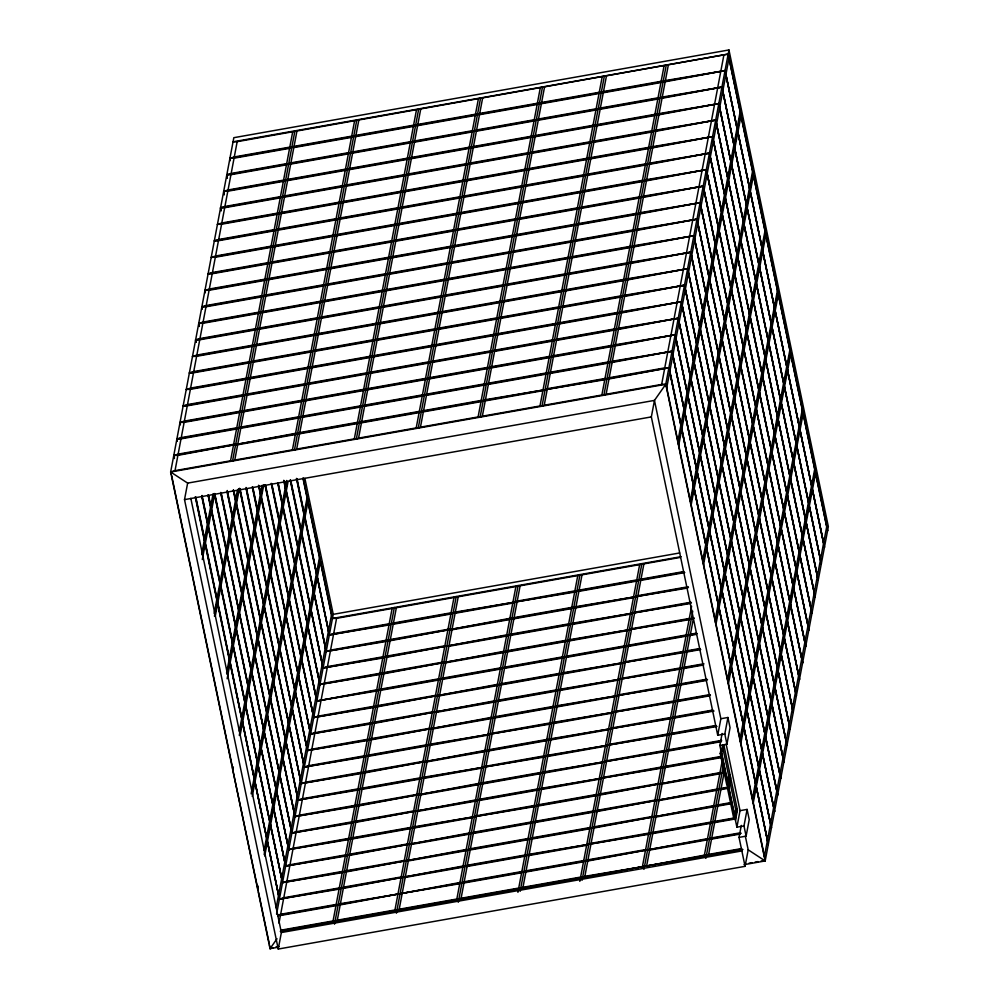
<?xml version="1.0" encoding="UTF-8"?>
<svg xmlns="http://www.w3.org/2000/svg" width="999" height="999" viewBox="0 0 999 999"><rect width="100%" height="100%" fill="white"/><g stroke="black" fill="none" stroke-linecap="round" stroke-linejoin="round"><path stroke-width="1.5" d="M277.61 947.327L270.055 948.663L170.654 472.003L175.012 470.641L177.897 455.369L295.554 433.316L299.563 433.803L357.205 423.588L361.675 421.603L419.33 411.388L423.339 411.875L480.981 401.66L485.464 399.675L604.757 379.732L609.24 377.734L664.76 367.894L668.893 367.769L669.854 371.228L768.293 844.43L668.893 367.769L173.776 455.494L174.138 457.854M174.413 458.553L173.776 455.494L178.134 454.133L181.019 438.861L236.538 429.021L241.021 427.023L298.664 416.808L302.672 417.295L360.327 407.08L364.797 405.094L422.452 394.88L426.461 395.367L484.103 385.152L488.586 383.166L546.228 372.952L550.237 373.439L607.879 363.224L612.362 361.226L672.015 351.261L771.415 827.909L672.015 351.261L176.898 438.986L177.26 441.346M181.019 438.861L176.898 438.986L181.256 437.612L184.141 422.34L239.66 412.512L244.143 410.514L301.785 400.299L305.794 400.786L363.449 390.572L367.919 388.586L425.562 378.371L429.582 378.858L487.225 368.643L491.695 366.645L549.35 356.431L553.359 356.918L611.001 346.703L615.484 344.717L675.137 334.752L774.537 811.4L675.137 334.752L180.007 422.477L180.382 424.825M184.141 422.34L180.007 422.477L184.378 421.103L187.263 405.831L242.782 395.991L247.265 394.006L304.907 383.791L308.916 384.278L366.558 374.063L371.041 372.078L428.683 361.863L432.692 362.35L490.347 352.135L494.817 350.137L552.472 339.922L556.48 340.409L614.123 330.194L618.593 328.209L678.246 318.231L777.659 794.892L678.246 318.231L183.129 405.969L187.263 405.831M183.129 405.969L187.487 404.595L190.384 389.323L245.904 379.483L250.374 377.497L308.029 367.282L312.038 367.769L369.68 357.555L374.163 355.569L431.805 345.354L435.814 345.841L493.456 335.627L497.939 333.629L555.581 323.414L559.59 323.901L617.245 313.686L621.715 311.7L681.368 301.723L780.768 778.383L681.368 301.723L186.251 389.46L190.384 389.323M186.251 389.46L190.609 388.087L193.494 372.814L249.026 362.974L253.496 360.989L311.151 350.774L315.16 351.261L372.802 341.046L377.285 339.048L434.927 328.846L438.936 329.32L496.578 319.106L501.061 317.12L558.703 306.905L562.712 307.392L620.367 297.178L624.837 295.192L684.49 285.214L783.89 761.875L684.49 285.214L189.373 372.952L193.494 372.814M189.373 372.952L193.731 371.578L196.616 356.306L252.148 346.466L256.618 344.48L314.26 334.265L318.281 334.752L375.924 324.538L380.394 322.54L438.049 312.325L442.058 312.812L499.7 302.597L504.183 300.612L561.825 290.397L565.834 290.884L623.476 280.669L627.959 278.684L687.612 268.706L787.012 745.366L687.612 268.706L192.495 356.443L196.616 356.306M192.495 356.443L196.853 355.07L199.738 339.797L255.257 329.957L259.74 327.972L317.382 317.757L321.391 318.244L379.046 308.029L383.516 306.031L441.158 295.816L445.179 296.303L502.822 286.089L507.292 284.103L564.947 273.888L568.955 274.375L626.598 264.161L631.081 262.163L690.734 252.198L790.134 728.858L690.734 252.198L195.604 339.935L195.979 342.282M196.254 342.245L195.604 339.935L199.975 338.561L202.859 323.289L258.379 313.449L262.862 311.463L320.504 301.248L324.513 301.723L382.155 291.521L386.638 289.523L444.28 279.308L448.289 279.795L505.944 269.58L510.414 267.595L568.069 257.38L572.077 257.867L629.72 247.652L634.203 245.654L693.843 235.689L793.256 712.349L693.843 235.689L198.726 323.414L199.101 325.774M199.363 326.473L198.726 323.414L203.097 322.053L205.981 306.78L261.501 296.94L265.984 294.942L323.626 284.727L327.635 285.214L385.277 275L389.76 273.014L447.402 262.799L451.411 263.286L509.065 253.072L513.536 251.086L571.178 240.871L575.199 241.358L632.842 231.144L637.312 229.146L696.965 219.181L796.365 695.828L696.965 219.181L201.848 306.905L202.223 309.265M205.981 306.78L201.848 306.905L206.206 305.532L209.091 290.272L264.623 280.432L269.093 278.434L326.748 268.219L330.756 268.706L388.399 258.491L392.882 256.506L450.524 246.291L454.533 246.778L512.175 236.563L516.658 234.565L574.3 224.363L578.309 224.837L635.963 214.623L640.434 212.637L700.087 202.672L799.487 679.32L700.087 202.672L204.97 290.397L205.332 292.757M209.091 290.272L204.97 290.397L209.328 289.023L212.213 273.751L267.744 263.923L272.215 261.925L329.857 251.711L333.878 252.198L391.521 241.983L395.991 239.997L453.646 229.782L457.654 230.27L515.297 220.055L519.78 218.057L577.422 207.842L581.43 208.329L639.073 198.114L643.556 196.129L703.209 186.151L802.609 662.812L703.209 186.151L208.092 273.888L212.213 273.751M208.092 273.888L212.45 272.515L215.334 257.243L270.854 247.402L275.337 245.417L332.979 235.202L336.988 235.689L394.642 225.474L399.113 223.489L456.768 213.274L460.776 213.761L518.419 203.546L522.902 201.548L580.544 191.333L584.552 191.82L642.195 181.606L646.678 179.62L706.33 169.643L805.731 646.303L706.33 169.643L211.214 257.38L215.334 257.243M211.214 257.38L215.572 256.006L218.456 240.734L273.976 230.894L278.459 228.908L336.101 218.694L340.11 219.181L397.764 208.966L402.235 206.98L459.877 196.766L463.898 197.24L521.54 187.038L526.011 185.04L583.666 174.825L587.674 175.312L645.317 165.097L649.8 163.112L709.452 153.134L808.853 629.795L709.452 153.134L214.323 240.871L218.456 240.734M214.323 240.871L218.694 239.498L221.578 224.226L277.098 214.385L281.581 212.4L339.223 202.185L343.231 202.672L400.874 192.457L405.357 190.459L462.999 180.245L467.008 180.732L524.662 170.517L529.133 168.531L586.775 158.317L590.796 158.804L648.438 148.589L652.909 146.603L712.562 136.626L811.962 613.286L712.562 136.626L217.445 224.363L221.578 224.226M217.445 224.363L221.803 222.989L224.7 207.717L280.22 197.877L284.69 195.891L342.345 185.677L346.353 186.164L403.996 175.949L408.479 173.951L466.121 163.736L470.129 164.223L527.772 154.008L532.255 152.023L589.897 141.808L593.906 142.295L651.56 132.08L656.031 130.095L715.684 120.117L815.084 596.778L715.684 120.117L220.567 207.854L220.929 210.202M221.204 210.901L220.567 207.854L224.925 206.481L227.809 191.209L283.341 181.368L287.812 179.383L345.467 169.168L349.475 169.655L407.117 159.44L411.6 157.442L469.243 147.228L473.251 147.715L530.894 137.5L535.377 135.514L593.019 125.3L597.027 125.787L654.682 115.572L659.153 113.574L718.805 103.609L818.206 580.269L718.805 103.609L223.689 191.333L224.238 194.867M224.325 194.393L223.689 191.333L228.047 189.972L230.931 174.7L286.463 164.86L290.934 162.862L348.576 152.647L352.597 153.134L410.239 142.919L414.71 140.934L472.365 130.719L476.373 131.206L534.015 120.991L538.498 119.006L596.141 108.791L600.149 109.278L657.792 99.063L662.275 97.065L721.927 87.1L821.328 563.748L721.927 87.1L226.81 174.825L227.36 178.359M230.931 174.7L226.81 174.825L231.169 173.464L234.053 158.192L289.573 148.351L294.056 146.353L351.698 136.139L355.706 136.626L413.361 126.411L417.832 124.425L475.474 114.211L479.495 114.698L537.137 104.483L541.608 102.497L599.263 92.283L603.271 92.77L660.913 82.555L665.396 80.557L725.049 70.592L824.45 547.24L725.049 70.592L229.92 158.317L230.294 160.677M234.053 158.192L229.92 158.317L234.29 156.943L237.175 141.671L728.159 54.083L827.572 530.731L728.159 54.083L233.042 141.808L237.175 141.671M745.329 836.113L748.189 849.824L745.067 866.333L278.246 949.05L184.515 499.625L187.637 483.116L170.654 472.003L233.828 137.687L728.945 49.95L828.346 526.61L765.172 860.938L744.043 864.684M201.723 553.958L204.32 540.222L195.255 496.728M734.39 817.919L714.884 821.378L710.401 823.363L652.759 833.578L648.751 833.091L591.108 843.306L586.625 845.304L528.983 855.519L524.975 855.032L467.32 865.246L462.849 867.232L405.194 877.447L401.186 876.96L343.544 887.174L339.061 889.16L279.42 899.137L205.17 544.305L204.558 538.985L207.442 523.713L201.81 496.715M731.505 802.472L718.006 804.869L713.523 806.855L655.881 817.07L651.872 816.583L594.218 826.797L589.747 828.783L532.105 838.998L528.084 838.511L470.442 848.725L465.971 850.723L408.316 860.938L404.308 860.451L346.665 870.666L342.182 872.651L282.53 882.629L208.292 527.797L207.68 522.477L210.564 507.205L208.054 495.204M727.122 787.287L721.116 788.361L716.645 790.346L659.003 800.561L654.982 800.074L597.34 810.289L592.869 812.274L535.214 822.489L531.206 822.002L473.563 832.217L469.08 834.215L411.438 844.43L407.43 843.943L349.787 854.157L345.304 856.143L285.652 866.121L211.413 511.288L210.789 505.956L213.099 493.743M202.31 555.157L213.936 493.618M202.285 559.577L205.17 544.305M735.289 818.356L279.42 899.137L205.407 543.069L208.292 527.797M730.856 803.184L282.53 882.629L208.529 526.56L211.413 511.288M727.934 787.749L285.652 866.121L211.651 510.052L214.535 494.78L288.773 849.6L348.426 839.635L352.897 837.649L410.552 827.434L414.56 827.921L472.202 817.706L476.685 815.708L534.328 805.494L538.336 805.981L595.978 795.766L600.461 793.78L658.104 783.566L662.112 784.053L719.767 773.838L724.238 771.84M175.012 470.641L230.544 460.801L233.429 445.529M178.134 454.133L233.654 444.293L236.538 429.021M181.256 437.612L236.775 427.784L239.66 412.512M184.378 421.103L239.897 411.263L242.782 395.991M187.487 404.595L243.019 394.755L245.904 379.483M190.609 388.087L246.141 378.246L249.026 362.974M193.731 371.578L249.25 361.738L252.148 346.466M196.853 355.07L252.372 345.229L255.257 329.957M199.975 338.561L255.494 328.721L258.379 313.449M203.097 322.053L258.616 312.212L261.501 296.94M206.206 305.532L261.738 295.704L264.623 280.432M209.328 289.023L264.86 279.196L267.744 263.923M212.45 272.515L267.969 262.675L270.854 247.402M215.572 256.006L271.091 246.166L273.976 230.894M218.694 239.498L274.213 229.658L277.098 214.385M221.803 222.989L277.335 213.149L280.22 197.877M224.925 206.481L280.457 196.641L283.341 181.368M228.047 189.972L283.566 180.132L286.463 164.86M231.169 173.464L286.688 163.624L289.573 148.351M234.29 156.943L289.81 147.115L292.695 131.843M230.544 460.801L232.542 461.038L294.93 130.844M232.542 461.038L234.777 460.052L237.662 444.78L295.317 434.565L299.787 432.567L357.442 422.352L361.451 422.839L419.093 412.624L423.576 410.639L481.218 400.424L485.227 400.911L542.869 390.696L547.352 388.698L604.994 378.496L609.003 378.971L668.893 367.769L768.293 844.43M237.899 443.531L240.784 428.271L298.439 418.057L302.909 416.059L360.552 405.844L364.573 406.331L422.215 396.116L426.685 394.13L484.34 383.916L488.349 384.403L545.991 374.188L550.474 372.19L608.116 361.975L612.125 362.462L672.015 351.261L771.415 827.909M241.021 427.023L243.906 411.75L301.548 401.536L306.031 399.55L363.673 389.335L367.682 389.822L425.337 379.608L429.807 377.622L487.462 367.407L491.471 367.894L549.113 357.679L553.596 355.681L611.238 345.467L615.247 345.954L675.137 334.752L774.537 811.4M244.143 410.514L247.028 395.242L304.67 385.027L309.153 383.042L366.795 372.827L370.804 373.314L428.446 363.099L432.929 361.114L490.571 350.899L494.58 351.373L552.235 341.171L556.705 339.173L614.36 328.958L618.369 329.445L678.246 318.231L777.659 794.892M247.265 394.006L250.15 378.733L307.792 368.519L312.275 366.533L369.917 356.318L373.926 356.805L431.568 346.591L436.051 344.593L493.693 334.378L497.702 334.865L555.357 324.65L559.827 322.665L617.469 312.45L621.49 312.937L681.368 301.723L780.768 778.383M250.374 377.497L253.271 362.225L310.914 352.01L315.384 350.025L373.039 339.81L377.048 340.297L434.69 330.082L439.173 328.084L496.815 317.869L500.824 318.356L558.466 308.142L562.949 306.156L620.591 295.941L624.6 296.428L684.49 285.214L783.89 761.875M253.496 360.989L256.381 345.716L314.036 335.502L318.506 333.516L376.161 323.301L380.169 323.788L437.812 313.574L442.295 311.576L499.937 301.361L503.946 301.848L561.588 291.633L566.071 289.648L623.713 279.433L627.722 279.92L687.612 268.706L787.012 745.366M256.618 344.48L259.503 329.208L317.145 318.993L321.628 316.995L379.27 306.78L383.279 307.267L440.934 297.053L445.404 295.067L503.059 284.852L507.067 285.339L564.71 275.125L569.193 273.139L626.835 262.924L630.844 263.411L690.734 252.198L790.134 728.858M259.74 327.972L262.625 312.699L320.267 302.485L324.75 300.487L382.392 290.272L386.401 290.759L444.056 280.544L448.526 278.559L506.168 268.344L510.189 268.831L567.832 258.616L572.302 256.631L629.957 246.416L633.965 246.89L693.843 235.689L793.256 712.349M262.862 311.463L265.746 296.191L323.389 285.976L327.872 283.978L385.514 273.763L389.523 274.25L447.165 264.036L451.648 262.05L509.29 251.835L513.299 252.322L570.953 242.108L575.424 240.11L633.079 229.895L637.087 230.382L696.965 219.181L796.365 695.828M265.984 294.942L268.868 279.67L326.511 269.455L330.994 267.47L388.636 257.255L392.644 257.742L450.287 247.527L454.77 245.542L512.412 235.327L516.421 235.814L574.063 225.599L578.546 223.601L636.188 213.386L640.197 213.873L700.087 202.672L799.487 679.32M269.093 278.434L271.978 263.162L329.633 252.947L334.103 250.961L391.758 240.747L395.766 241.234L453.409 231.019L457.892 229.033L515.534 218.818L519.542 219.305L577.185 209.091L581.668 207.093L639.31 196.878L643.319 197.365L703.209 186.151L802.609 662.812M272.215 261.925L275.1 246.653L332.754 236.438L337.225 234.453L394.867 224.238L398.888 224.725L456.531 214.51L461.001 212.512L518.656 202.298L522.664 202.785L580.307 192.57L584.79 190.584L642.432 180.369L646.44 180.856L706.33 169.643L805.731 646.303M275.337 245.417L278.221 230.145L335.864 219.93L340.347 217.944L397.989 207.73L401.998 208.217L459.652 198.002L464.123 196.004L521.778 185.789L525.786 186.276L583.428 176.061L587.912 174.076L645.554 163.861L649.562 164.348L709.452 153.134L808.853 629.795M278.459 228.908L281.343 213.636L338.986 203.421L343.469 201.436L401.111 191.221L405.119 191.708L462.762 181.493L467.245 179.495L524.887 169.281L528.896 169.768L586.55 159.553L591.021 157.567L648.676 147.352L652.684 147.84L712.562 136.626L811.962 613.286M281.581 212.4L284.465 197.128L342.108 186.913L346.591 184.915L404.233 174.713L408.241 175.187L465.884 164.972L470.367 162.987L528.009 152.772L532.017 153.259L589.672 143.044L594.143 141.059L651.785 130.844L655.806 131.331L715.684 120.117L815.084 596.778M284.69 195.891L287.587 180.619L345.229 170.404L349.7 168.406L407.355 158.192L411.363 158.679L469.006 148.464L473.489 146.478L531.131 136.264L535.139 136.751L592.782 126.536L597.265 124.55L654.907 114.336L658.915 114.823L718.805 103.609L818.206 580.269M287.812 179.383L290.697 164.111L348.351 153.896L352.822 151.898L410.477 141.683L414.485 142.17L472.127 131.955L476.61 129.97L534.253 119.755L538.261 120.242L595.904 110.027L600.387 108.029L658.029 97.815L662.037 98.302L721.927 87.1L821.328 563.748M290.934 162.862L293.818 147.59L351.461 137.387L355.944 135.389L413.586 125.175L417.594 125.662L475.249 115.447L479.72 113.461L537.375 103.247L541.383 103.734L599.025 93.519L603.508 91.521L661.151 81.306L665.159 81.793L725.049 70.592L824.45 547.24M294.056 146.353L296.94 131.081M214.148 613.548L216.746 599.8M216.983 598.563L219.867 583.291M220.105 582.055L222.989 566.783M223.214 565.546L226.099 550.274M725.024 772.302L288.773 849.6L226.96 554.358L226.336 549.038L229.221 533.766L220.779 493.269M721.365 757.592L665.234 767.544L661.226 767.057L603.583 777.272L599.1 779.257L541.458 789.472L537.45 788.985L479.807 799.2L475.324 801.186L417.682 811.4L413.673 810.926L356.019 821.128L351.548 823.126L291.895 833.091L230.07 537.849L229.458 532.517L232.342 517.257L227.023 491.758M721.453 741.62L668.356 751.036L664.347 750.549L606.705 760.763L602.222 762.749L544.58 772.964L540.571 772.477L482.917 782.692L478.446 784.677L420.804 794.892L416.783 794.405L359.141 804.62L354.67 806.618L295.017 816.583L233.192 521.341L232.58 516.008L235.464 500.736L233.279 490.247M716.982 726.46L671.478 734.515L667.469 734.028L609.815 744.243L605.344 746.241L547.702 756.455L543.681 755.968L486.038 766.183L481.568 768.169L423.913 778.383L419.905 777.896L362.262 788.111L357.779 790.109L298.127 800.074L236.313 504.832L235.702 499.5L237.425 490.334M214.448 616.233L238.561 488.661M215.285 616.108L217.595 603.883M217.832 602.647L220.717 587.375M220.954 586.138L223.838 570.866M224.076 569.63L226.96 554.358M227.185 553.121L230.07 537.849M722.102 756.867L291.895 833.091L230.307 536.613L233.192 521.341M720.691 741.158L295.017 816.583L233.429 520.104L236.313 504.832M716.271 725.986L298.127 800.074L236.551 503.583L239.435 488.311L301.248 783.566L360.901 773.601L365.384 771.603L423.027 761.388L427.035 761.875L484.677 751.66L489.16 749.675L546.803 739.46L550.811 739.947L608.466 729.732L612.936 727.734L670.591 717.519L674.6 718.006L714.035 711.026M226.573 673.126L229.171 659.377M229.408 658.141L232.292 642.869M232.53 641.633L235.414 626.361M235.639 625.124L238.524 609.852M238.761 608.616L241.646 593.344M241.883 592.107L244.767 576.835M245.005 575.599L247.889 560.327M248.127 559.09L251.011 543.818M713.348 710.551L301.248 783.566L251.86 547.902L251.236 542.569L254.133 527.31L245.991 488.311M709.577 695.853L677.722 701.498L673.701 701.011L616.058 711.226L611.588 713.224L553.933 723.438L549.925 722.951L492.282 733.166L487.799 735.152L430.157 745.366L426.148 744.879L368.506 755.094L364.023 757.08L304.37 767.057L254.982 531.393L254.358 526.061L257.243 510.789L252.248 486.8M706.63 680.419L680.831 684.989L676.822 684.502L619.18 694.717L614.697 696.703L557.055 706.917L553.046 706.443L495.404 716.658L490.921 718.643L433.279 728.858L429.27 728.371L371.616 738.586L367.145 740.571L307.492 750.549L258.104 514.885L257.48 509.552L260.364 494.28L258.491 485.289M703.671 664.984L683.953 668.481L679.944 667.994L622.302 678.209L617.819 680.194L560.177 690.409L556.168 689.922L498.513 700.137L494.043 702.135L436.401 712.349L432.38 711.862L374.737 722.077L370.267 724.063L310.614 734.04L261.214 498.364L260.602 493.044L262.038 485.414M227.16 674.313L262.899 485.202M227.135 678.746L230.02 663.473M230.257 662.225L233.142 646.965M233.379 645.716L236.263 630.444M236.501 629.208L239.385 613.935M239.61 612.699L242.507 597.427M242.732 596.191L245.617 580.918M245.854 579.682L248.739 564.41M248.976 563.174L251.86 547.902M252.098 546.665L254.982 531.393M710.426 695.104L304.37 767.057L255.22 530.157L258.104 514.885M707.517 679.67L307.492 750.549L258.329 513.636L261.214 498.364M703.084 664.497L310.614 734.04L261.451 497.127L263.761 484.915M239.285 731.181L241.596 718.968M241.833 717.732L244.718 702.459M244.955 701.223L247.839 685.951M248.064 684.702L250.949 669.43M251.186 668.194L254.071 652.921M254.308 651.685L257.193 636.413M257.43 635.177L260.314 619.904M260.552 618.668L263.436 603.396M263.661 602.16L266.558 586.888M266.783 585.651L269.668 570.379M269.905 569.143L272.789 553.871M273.027 552.622L275.911 537.362L264.96 484.865M700.724 649.55L687.075 651.972L683.066 651.485L625.424 661.7L620.941 663.686L563.299 673.9L559.29 673.413L501.635 683.628L497.165 685.626L439.51 695.841L435.502 695.354L377.859 705.569L373.376 707.554L313.736 717.532L276.76 541.446L276.149 536.113L279.033 520.841L271.216 483.354M696.266 634.39L690.197 635.464L686.188 634.977L628.533 645.192L624.063 647.177L566.408 657.392L562.4 656.905L504.757 667.12L500.287 669.118L442.632 679.332L438.623 678.845L380.981 689.06L376.498 691.046L316.845 701.011L279.882 524.937L279.27 519.605L282.155 504.333L277.772 483.341M271.603 484.078L316.845 701.011L376.735 689.809L380.744 690.297L438.386 680.082L442.869 678.084L500.511 667.869L504.52 668.356L562.175 658.141L566.645 656.156L624.3 645.941L628.309 646.428L685.951 636.213L690.434 634.228L693.318 618.955L689.298 618.468L631.655 628.683L627.185 630.669L569.53 640.883L565.521 640.396L507.879 650.611L503.396 652.597L445.754 662.812L441.745 662.325L384.103 672.539L379.62 674.537L319.967 684.502L283.004 508.416L282.38 503.096L285.264 487.824L283.704 480.332M690.908 602.222L634.777 612.175L630.294 614.16L572.652 624.375L568.643 623.888L511.001 634.103L506.518 636.088L448.876 646.303L444.867 645.816L387.212 656.031L382.742 658.029L323.089 667.994L286.126 491.908L285.502 486.588L286.663 480.482M234.777 460.052L292.432 449.837L295.317 434.565M295.554 433.316L298.439 418.057M298.664 416.808L301.548 401.536M301.785 400.299L304.67 385.027M304.907 383.791L307.792 368.519M308.029 367.282L310.914 352.01M311.151 350.774L314.036 335.502M314.26 334.265L317.145 318.993M317.382 317.757L320.267 302.485M320.504 301.248L323.389 285.976M323.626 284.727L326.511 269.455M326.748 268.219L329.633 252.947M329.857 251.711L332.754 236.438M332.979 235.202L335.864 219.93M336.101 218.694L338.986 203.421M339.223 202.185L342.108 186.913M342.345 185.677L345.229 170.404M345.467 169.168L348.351 153.896M348.576 152.647L351.461 137.387M351.698 136.139L354.583 120.867M258.179 890.509L232.779 769.917L233.341 766.92M239.298 735.401L287.237 481.743M240.135 735.264L242.445 723.051M242.682 721.815L245.567 706.543M245.804 705.306L248.689 690.034M248.926 688.798L251.81 673.526M252.035 672.277L254.932 657.017M255.157 655.769L258.042 640.496M258.279 639.26L261.164 623.988M261.401 622.752L264.285 607.479M264.523 606.243L267.407 590.971M267.645 589.735L270.529 574.462M270.754 573.226L273.639 557.954M273.876 556.718L276.76 541.446M700.162 649.05L313.736 717.532L276.998 540.209L279.882 524.937M697.252 633.616L316.845 701.011L280.12 523.688L283.004 508.416M694.33 618.169L319.967 684.502L283.241 507.18L286.126 491.908M691.408 602.734L323.089 667.994L286.351 490.671L288.087 481.506M292.432 449.837L294.43 450.074L356.83 119.88M294.43 450.074L296.678 449.075L299.563 433.803M299.787 432.567L302.672 417.295M302.909 416.059L305.794 400.786M306.031 399.55L308.916 384.278M309.153 383.042L312.038 367.769M312.275 366.533L315.16 351.261M315.384 350.025L318.281 334.752M318.506 333.516L321.391 318.244M321.628 316.995L324.513 301.723M324.75 300.487L327.635 285.214M327.872 283.978L330.756 268.706M330.994 267.47L333.878 252.198M334.103 250.961L336.988 235.689M337.225 234.453L340.11 219.181M340.347 217.944L343.231 202.672M343.469 201.436L346.353 186.164M346.591 184.915L349.475 169.655M349.7 168.406L352.597 153.134M352.822 151.898L355.706 136.626M355.944 135.389L358.828 120.117M251.136 793.818L254.021 778.546M254.258 777.309L257.143 762.037M257.38 760.801L260.264 745.529M260.489 744.292L263.386 729.02M263.611 727.784L266.496 712.512M266.733 711.276L269.618 696.003M269.855 694.755L272.739 679.482M272.977 678.246L275.861 662.974M276.099 661.738L278.983 646.465M279.208 645.229L282.093 629.957M282.33 628.721L285.214 613.448M285.452 612.212L288.336 596.94M288.574 595.704L291.458 580.431M291.696 579.195L294.58 563.923M294.805 562.674L297.69 547.402M297.927 546.166L300.811 530.894L290.185 479.907M687.961 586.788L637.899 595.654L633.416 597.652L575.774 607.867L571.765 607.38L514.123 617.594L509.64 619.58L451.998 629.795L447.989 629.308L390.334 639.522L385.864 641.52L326.211 651.485L301.673 534.989L301.049 529.657L303.933 514.385L296.428 478.396M683.491 571.628L641.021 579.145L636.538 581.143L578.896 591.358L574.887 590.871L517.232 601.086L512.762 603.071L455.107 613.286L451.098 612.799L393.456 623.014L388.973 624.999L329.333 634.977L304.782 518.469L304.171 513.149L307.055 497.877L302.984 478.384M252.01 793.481L307.592 499.3L307.055 497.877M252.272 796.378L254.87 782.629M255.107 781.393L257.992 766.121M258.229 764.884L261.114 749.612M261.351 748.376L264.236 733.104M264.46 731.867L267.357 716.595M267.582 715.359L270.467 700.087M270.704 698.85L273.589 683.578M273.826 682.329L276.711 667.07M276.948 665.821L279.832 650.549M280.07 649.313L282.954 634.04M283.179 632.804L286.064 617.532M286.301 616.296L289.186 601.023M289.423 599.787L292.307 584.515M292.545 583.279L295.429 568.006M295.667 566.77L298.551 551.498M298.776 550.262L301.673 534.989M688.486 587.287L326.211 651.485L301.898 533.741L304.782 518.469M684.065 572.115L329.333 634.977L305.02 517.232L307.904 501.96L307.592 499.3M264.136 850.349L266.446 838.124M266.683 836.887L269.568 821.615M269.805 820.379L272.69 805.107M272.914 803.87L275.811 788.598M276.036 787.362L278.921 772.09M279.158 770.853L282.043 755.581M282.28 754.345L285.165 739.073M285.402 737.836L288.286 722.564M288.524 721.328L291.408 706.056M291.633 704.807L294.518 689.535M294.755 688.299L297.64 673.026M297.877 671.79L300.761 656.518M300.999 655.282L303.883 640.009M304.121 638.773L307.005 623.501M307.23 622.265L310.127 606.992M310.352 605.756L313.236 590.484M313.474 589.248L316.358 573.975M316.596 572.727L319.48 557.454L307.904 501.96M257.63 889.085L258.204 886.076M264.148 854.557L320.017 558.878L319.48 557.454M264.698 855.956L267.295 842.219M267.532 840.983L270.417 825.711M270.654 824.462L273.539 809.19M273.776 807.954L276.661 792.682M276.885 791.445L279.782 776.173M280.007 774.937L282.892 759.665M283.129 758.428L286.014 743.156M286.251 741.92L289.136 726.648M289.373 725.411L292.257 710.139M292.495 708.903L295.379 693.631M295.604 692.382L298.489 677.11M298.726 675.873L301.611 660.601M301.848 659.365L304.732 644.093M304.97 642.856L307.854 627.584M308.092 626.348L310.976 611.076M311.201 609.84L314.098 594.567M314.323 593.331L317.207 578.059M317.445 576.823L320.329 561.55L320.017 558.878M296.678 449.075L354.32 438.861L357.205 423.588M357.442 422.352L360.327 407.08M360.552 405.844L363.449 390.572M363.673 389.335L366.558 374.063M366.795 372.827L369.68 357.555M369.917 356.318L372.802 341.046M373.039 339.81L375.924 324.538M376.161 323.301L379.046 308.029M379.27 306.78L382.155 291.521M382.392 290.272L385.277 275M385.514 273.763L388.399 258.491M388.636 257.255L391.521 241.983M391.758 240.747L394.642 225.474M394.867 224.238L397.764 208.966M397.989 207.73L400.874 192.457M401.111 191.221L403.996 175.949M404.233 174.713L407.117 159.44M407.355 158.192L410.239 142.919M410.477 141.683L413.361 126.411M413.586 125.175L416.471 109.902M354.32 438.861L356.318 439.11L418.718 108.916M356.318 439.11L358.566 438.111L361.451 422.839M361.675 421.603L364.573 406.331M364.797 405.094L367.682 389.822M367.919 388.586L370.804 373.314M371.041 372.078L373.926 356.805M374.163 355.569L377.048 340.297M377.285 339.048L380.169 323.788M380.394 322.54L383.279 307.267M383.516 306.031L386.401 290.759M386.638 289.523L389.523 274.25M389.76 273.014L392.644 257.742M392.882 256.506L395.766 241.234M395.991 239.997L398.888 224.725M399.113 223.489L401.998 208.217M402.235 206.98L405.119 191.708M405.357 190.459L408.241 175.187M408.479 173.951L411.363 158.679M411.6 157.442L414.485 142.17M414.71 140.934L417.594 125.662M417.832 124.425L420.716 109.153M276.136 907.891L278.446 895.666M278.684 894.43L281.568 879.157M281.805 877.921L284.69 862.649M284.915 861.413L287.799 846.141M288.037 844.904L290.921 829.632M291.159 828.396L294.043 813.124M294.28 811.887L297.165 796.615M297.402 795.366L300.287 780.094M300.512 778.858L303.409 763.586M303.634 762.349L306.518 747.077M306.755 745.841L309.64 730.569M309.877 729.332L312.762 714.06M312.999 712.824L315.884 697.552M316.121 696.315L319.006 681.043M319.23 679.807L322.115 664.535M322.352 663.286L325.237 648.014M325.474 646.778L328.359 631.505M328.596 630.269L331.481 614.997L320.329 561.55M276.573 914.147L333.229 614.335L304.87 478.371M278.983 923.151L280.419 915.509L335.951 905.668L340.422 903.683L459.727 883.74L464.198 881.755L521.853 871.54L525.861 872.027L583.503 861.812L587.986 859.814L645.629 849.6L649.637 850.087L707.28 839.872L711.763 837.886L740.271 832.829M277.747 915.184L280.657 914.272L283.541 899M195.629 497.34L279.42 899.137L283.778 897.764L286.663 882.492M201.935 496.103L282.53 882.629L286.9 881.255L289.785 865.983M208.229 494.867L285.652 866.121L290.01 864.747L292.907 849.475M214.535 493.643L288.773 849.6L293.132 848.238L296.016 832.966M220.841 492.407L291.895 833.091L296.253 831.73L299.138 816.458M227.148 491.171L295.017 816.583L299.375 815.209L302.26 799.937M233.454 489.947L298.127 800.074L302.497 798.701L305.382 783.428M239.76 488.711L301.248 783.566L305.619 782.192L308.504 766.92M246.066 487.475L304.37 767.057L308.728 765.684L311.613 750.411M252.697 487.774L307.492 750.549L311.85 749.175L314.735 733.903M259.003 486.538L310.614 734.04L314.972 732.667L317.857 717.394M265.309 485.314L313.736 717.532L318.094 716.158L320.979 700.886M321.216 699.65L324.101 684.377M277.909 482.842L319.967 684.502L324.325 683.141L327.21 667.869M284.216 481.605L323.089 667.994L327.447 666.62L330.332 651.348M290.522 480.382L326.211 651.485L330.569 650.112L333.454 634.84M296.828 479.145L329.333 634.977L333.691 633.603L336.576 618.331L680.307 557.43M278.246 949.05L281.368 932.542L190.821 498.351M358.566 438.111L416.208 427.897L419.093 412.624M419.33 411.388L422.215 396.116M422.452 394.88L425.337 379.608M425.562 378.371L428.446 363.099M428.683 361.863L431.568 346.591M431.805 345.354L434.69 330.082M434.927 328.846L437.812 313.574M438.049 312.325L440.934 297.053M441.158 295.816L444.056 280.544M444.28 279.308L447.165 264.036M447.402 262.799L450.287 247.527M450.524 246.291L453.409 231.019M453.646 229.782L456.531 214.51M456.768 213.274L459.652 198.002M459.877 196.766L462.762 181.493M462.999 180.245L465.884 164.972M466.121 163.736L469.006 148.464M469.243 147.228L472.127 131.955M472.365 130.719L475.249 115.447M475.474 114.211L478.371 98.938M416.208 427.897L418.219 428.146L480.606 97.939M418.219 428.146L420.454 427.147L423.339 411.875M423.576 410.639L426.461 395.367M426.685 394.13L429.582 378.858M429.807 377.622L432.692 362.35M432.929 361.114L435.814 345.841M436.051 344.593L438.936 329.32M439.173 328.084L442.058 312.812M442.295 311.576L445.179 296.303M445.404 295.067L448.289 279.795M448.526 278.559L451.411 263.286M451.648 262.05L454.533 246.778M454.77 245.542L457.654 230.27M457.892 229.033L460.776 213.761M461.001 212.512L463.898 197.24M464.123 196.004L467.008 180.732M467.245 179.495L470.129 164.223M470.367 162.987L473.251 147.715M473.489 146.478L476.373 131.206M476.61 129.97L479.495 114.698M479.72 113.461L482.604 98.189M280.544 930.256L333.067 920.941L335.951 905.668M280.657 914.272L336.176 904.432L339.061 889.16M283.778 897.764L339.298 887.924L342.182 872.651M286.9 881.255L342.42 871.415L345.304 856.143M290.01 864.747L345.542 854.907L348.426 839.635M293.132 848.238L348.663 838.398L351.548 823.126M296.253 831.73L351.773 821.89L354.67 806.618M299.375 815.209L354.895 805.381L357.779 790.109M302.497 798.701L358.017 788.86L360.901 773.601M305.619 782.192L361.139 772.352L364.023 757.08M308.728 765.684L364.26 755.843L367.145 740.571M311.85 749.175L367.382 739.335L370.267 724.063M314.972 732.667L370.492 722.826L373.376 707.554M318.094 716.158L373.614 706.318L376.498 691.046M376.735 689.809L379.62 674.537M324.325 683.141L379.857 673.301L382.742 658.029M327.447 666.62L382.979 656.793L385.864 641.52M330.569 650.112L386.089 640.272L388.973 624.999M333.691 633.603L389.21 623.763L392.095 608.491M334.503 924.187L394.343 607.504M280.307 931.493L332.829 922.189L337.3 920.191L340.184 904.919L459.965 882.504L463.973 882.991L521.615 872.776L526.098 870.778L583.741 860.576L587.749 861.051L707.517 838.636L711.525 839.123L740.047 834.065M340.422 903.683L343.306 888.411L463.074 865.996L467.095 866.483L524.737 856.268L529.208 854.27L648.513 834.327L652.996 832.342L710.639 822.127L714.647 822.614L735.664 818.893M343.544 887.174L346.428 871.902L466.196 849.487L470.204 849.974L527.859 839.759L532.33 837.761L589.984 827.547L593.993 828.034L713.761 805.619L717.769 806.106L731.268 803.708M346.665 870.666L349.55 855.394L469.318 832.979L473.326 833.453L530.968 823.251L535.452 821.253L593.094 811.038L597.102 811.525L716.882 789.11L720.891 789.597L728.396 788.261M349.787 854.157L352.672 838.885L410.314 828.671L414.797 826.673L534.09 806.73L538.573 804.744L596.216 794.53L600.224 795.017L719.992 772.602L724.013 773.089L721.116 788.361M352.897 837.649L355.794 822.377L475.561 799.949L479.57 800.436L537.212 790.221L541.695 788.236L660.988 768.293L665.471 766.308L721.603 756.355M356.019 821.128L358.903 805.868L478.683 783.441L482.692 783.928L540.334 773.713L544.817 771.727L664.11 751.785L668.593 749.787L721.69 740.384M359.141 804.62L362.025 789.347L419.667 779.133L424.15 777.147L543.456 757.205L547.927 755.219L667.232 735.276L671.715 733.278L715.709 725.486M362.262 788.111L365.147 772.839L484.915 750.424L488.923 750.911L546.578 740.696L551.048 738.711L670.354 718.768L674.824 716.77L712.749 710.052M365.384 771.603L368.269 756.33L425.911 746.116L430.394 744.13L549.687 724.188L554.17 722.19L673.476 702.247L677.946 700.262L709.802 694.617M368.506 755.094L371.391 739.822L491.158 717.407L495.167 717.894L552.809 707.679L557.292 705.681L676.585 685.739L681.068 683.753L706.855 679.183M371.616 738.586L374.5 723.313L494.28 700.898L498.289 701.385L555.931 691.171L560.414 689.173L679.707 669.23L684.19 667.245L703.908 663.748M374.737 722.077L377.622 706.805L497.39 684.377L501.411 684.864L559.053 674.65L563.523 672.664L682.829 652.722L687.312 650.736L699.45 648.576M377.859 705.569L380.744 690.297M380.981 689.06L383.866 673.788L503.633 651.36L507.642 651.847L565.284 641.633L569.767 639.647L689.073 619.705L693.543 617.707M384.103 672.539L386.988 657.267L506.755 634.852L510.764 635.339L568.406 625.124L572.889 623.139L690.671 603.458M387.212 656.031L390.109 640.759L509.877 618.344L513.886 618.831L571.528 608.616L576.011 606.63L687.724 588.024M390.334 639.522L393.219 624.25L450.874 614.035L455.344 612.05L574.65 592.107L579.133 590.109L636.775 579.907L640.784 580.382L684.777 572.589M393.456 623.014L396.341 607.742M420.454 427.147L478.096 416.933L480.981 401.66M481.218 400.424L484.103 385.152M484.34 383.916L487.225 368.643M487.462 367.407L490.347 352.135M490.571 350.899L493.456 335.627M493.693 334.378L496.578 319.106M496.815 317.869L499.7 302.597M499.937 301.361L502.822 286.089M503.059 284.852L505.944 269.58M506.168 268.344L509.065 253.072M509.29 251.835L512.175 236.563M512.412 235.327L515.297 220.055M515.534 218.818L518.419 203.546M518.656 202.298L521.54 187.038M521.778 185.789L524.662 170.517M524.887 169.281L527.772 154.008M528.009 152.772L530.894 137.5M531.131 136.264L534.015 120.991M534.253 119.755L537.137 104.483M537.375 103.247L540.259 87.974M478.096 416.933L480.107 417.17L542.494 86.975M480.107 417.17L482.342 416.183L485.227 400.911M485.464 399.675L488.349 384.403M488.586 383.166L491.471 367.894M491.695 366.645L494.58 351.373M494.817 350.137L497.702 334.865M497.939 333.629L500.824 318.356M501.061 317.12L503.946 301.848M504.183 300.612L507.067 285.339M507.292 284.103L510.189 268.831M510.414 267.595L513.299 252.322M513.536 251.086L516.421 235.814M516.658 234.565L519.542 219.305M519.78 218.057L522.664 202.785M522.902 201.548L525.786 186.276M526.011 185.04L528.896 169.768M529.133 168.531L532.017 153.259M532.255 152.023L535.139 136.751M535.377 135.514L538.261 120.242M538.498 119.006L541.383 103.734M541.608 102.497L544.505 87.225M337.3 920.191L394.955 909.977L397.839 894.704M398.064 893.468L400.961 878.196M401.186 876.96L404.071 861.687M404.308 860.451L407.192 845.179M407.43 843.943L410.314 828.671M410.552 827.434L413.436 812.162M413.673 810.926L416.558 795.654M416.783 794.405L419.667 779.133M419.905 777.896L422.789 762.624M423.027 761.388L425.911 746.116M426.148 744.879L429.033 729.607M429.27 728.371L432.155 713.099M432.38 711.862L435.277 696.59M435.502 695.354L438.386 680.082M438.623 678.845L441.508 663.573M441.745 662.325L444.63 647.052M444.867 645.816L447.752 630.544M447.989 629.308L450.874 614.035M451.098 612.799L453.983 597.527M396.391 913.223L456.231 596.528M333.067 920.941L337.075 921.428L394.717 911.213L399.2 909.227L402.085 893.955M402.31 892.719L405.194 877.447M405.432 876.21L408.316 860.938M408.554 859.702L411.438 844.43M411.675 843.193L414.56 827.921M414.797 826.673L417.682 811.4M417.907 810.164L420.804 794.892M421.029 793.656L423.913 778.383M424.15 777.147L427.035 761.875M427.272 760.639L430.157 745.366M430.394 744.13L433.279 728.858M433.516 727.622L436.401 712.349M436.625 711.113L439.51 695.841M439.747 694.592L442.632 679.332M442.869 678.084L445.754 662.812M445.991 661.575L448.876 646.303M449.113 645.067L451.998 629.795M452.222 628.558L455.107 613.286M455.344 612.05L458.229 596.778M482.342 416.183L539.984 405.969L542.869 390.696M543.106 389.46L545.991 374.188M546.228 372.952L549.113 357.679M549.35 356.431L552.235 341.171M552.472 339.922L555.357 324.65M555.581 323.414L558.466 308.142M558.703 306.905L561.588 291.633M561.825 290.397L564.71 275.125M564.947 273.888L567.832 258.616M568.069 257.38L570.953 242.108M571.178 240.871L574.063 225.599M574.3 224.363L577.185 209.091M577.422 207.842L580.307 192.57M580.544 191.333L583.428 176.061M583.666 174.825L586.55 159.553M586.775 158.317L589.672 143.044M589.897 141.808L592.782 126.536M593.019 125.3L595.904 110.027M596.141 108.791L599.025 93.519M599.263 92.283L602.147 77.01M539.984 405.969L541.995 406.206L604.383 76.011M541.995 406.206L544.23 405.219L547.115 389.947M547.352 388.698L550.237 373.439M550.474 372.19L553.359 356.918M553.596 355.681L556.48 340.409M556.705 339.173L559.59 323.901M559.827 322.665L562.712 307.392M562.949 306.156L565.834 290.884M566.071 289.648L568.955 274.375M569.193 273.139L572.077 257.867M572.302 256.631L575.199 241.358M575.424 240.11L578.309 224.837M578.546 223.601L581.43 208.329M581.668 207.093L584.552 191.82M584.79 190.584L587.674 175.312M587.912 174.076L590.796 158.804M591.021 157.567L593.906 142.295M594.143 141.059L597.027 125.787M597.265 124.55L600.149 109.278M600.387 108.029L603.271 92.77M603.508 91.521L606.393 76.249M399.2 909.227L456.843 899.013L459.727 883.74M459.965 882.504L462.849 867.232M463.074 865.996L465.971 850.723M466.196 849.487L469.08 834.215M469.318 832.979L472.202 817.706M472.44 816.458L475.324 801.186M475.561 799.949L478.446 784.677M478.683 783.441L481.568 768.169M481.793 766.932L484.677 751.66M484.915 750.424L487.799 735.152M488.036 733.915L490.921 718.643M491.158 717.407L494.043 702.135M494.28 700.898L497.165 685.626M497.39 684.377L500.287 669.118M500.511 667.869L503.396 652.597M503.633 651.36L506.518 636.088M506.755 634.852L509.64 619.58M509.877 618.344L512.762 603.071M512.999 601.835L515.884 586.563M458.279 902.259L518.119 585.564M394.955 909.977L398.963 910.464L456.605 900.249L461.088 898.263L463.973 882.991M464.198 881.755L467.095 866.483M467.32 865.246L470.204 849.974M470.442 848.725L473.326 833.453M473.563 832.217L476.448 816.945M476.685 815.708L479.57 800.436M479.807 799.2L482.692 783.928M482.917 782.692L485.801 767.419M486.038 766.183L488.923 750.911M489.16 749.675L492.045 734.402M492.282 733.166L495.167 717.894M495.404 716.658L498.289 701.385M498.513 700.137L501.411 684.864M501.635 683.628L504.52 668.356M504.757 667.12L507.642 651.847M507.879 650.611L510.764 635.339M511.001 634.103L513.886 618.831M514.123 617.594L517.007 602.322M517.232 601.086L520.117 585.814M544.23 405.219L601.873 395.005L604.757 379.732M604.994 378.496L607.879 363.224M608.116 361.975L611.001 346.703M611.238 345.467L614.123 330.194M614.36 328.958L617.245 313.686M617.469 312.45L620.367 297.178M620.591 295.941L623.476 280.669M623.713 279.433L626.598 264.161M626.835 262.924L629.72 247.652M629.957 246.416L632.842 231.144M633.079 229.895L635.963 214.623M636.188 213.386L639.073 198.114M639.31 196.878L642.195 181.606M642.432 180.369L645.317 165.097M645.554 163.861L648.438 148.589M648.676 147.352L651.56 132.08M651.785 130.844L654.682 115.572M654.907 114.336L657.792 99.063M658.029 97.815L660.913 82.555M661.151 81.306L664.035 66.034M601.873 395.005L603.883 395.242L666.271 65.047M603.883 395.242L606.118 394.243L609.003 378.971M609.24 377.734L612.125 362.462M612.362 361.226L615.247 345.954M615.484 344.717L618.369 329.445M618.593 328.209L621.49 312.937M621.715 311.7L624.6 296.428M624.837 295.192L627.722 279.92M627.959 278.684L630.844 263.411M631.081 262.163L633.965 246.89M634.203 245.654L637.087 230.382M637.312 229.146L640.197 213.873M640.434 212.637L643.319 197.365M643.556 196.129L646.44 180.856M646.678 179.62L649.562 164.348M649.8 163.112L652.684 147.84M652.909 146.603L655.806 131.331M656.031 130.095L658.915 114.823M659.153 113.574L662.037 98.302M662.275 97.065L665.159 81.793M665.396 80.557L668.281 65.285M517.919 892.344L518.493 889.285L522.976 887.299L580.619 877.085L584.627 877.572L704.395 855.144L708.403 855.631L742.919 849.512M461.088 898.263L518.731 888.049L521.615 872.776M521.853 871.54L524.737 856.268M524.975 855.032L527.859 839.759M528.084 838.511L530.968 823.251M531.206 822.002L534.09 806.73M534.328 805.494L537.212 790.221M537.45 788.985L540.334 773.713M540.571 772.477L543.456 757.205M543.681 755.968L546.578 740.696M546.803 739.46L549.687 724.188M549.925 722.951L552.809 707.679M553.046 706.443L555.931 691.171M556.168 689.922L559.053 674.65M559.29 673.413L562.175 658.141M562.4 656.905L565.284 641.633M565.521 640.396L568.406 625.124M568.643 623.888L571.528 608.616M571.765 607.38L574.65 592.107M574.887 590.871L577.772 575.599M520.167 891.295L580.007 574.6M522.976 887.299L525.861 872.027M526.098 870.778L528.983 855.519M529.208 854.27L532.105 838.998M532.33 837.761L535.214 822.489M535.452 821.253L538.336 805.981M538.573 804.744L541.458 789.472M541.695 788.236L544.58 772.964M544.817 771.727L547.702 756.455M547.927 755.219L550.811 739.947M551.048 738.711L553.933 723.438M554.17 722.19L557.055 706.917M557.292 705.681L560.177 690.409M560.414 689.173L563.299 673.9M563.523 672.664L566.408 657.392M566.645 656.156L569.53 640.883M569.767 639.647L572.652 624.375M572.889 623.139L575.774 607.867M576.011 606.63L578.896 591.358M579.133 590.109L582.017 574.85M717.732 735.252L720.853 718.743L727.921 717.482L724.812 734.003L717.732 735.252L651.348 416.908L654.47 400.399L665.771 384.278L728.945 49.95M606.118 394.243L661.65 384.415L664.535 369.143M664.76 367.894L667.644 352.622M667.881 351.386L670.766 336.114M671.003 334.877L673.888 319.605M674.125 318.369L677.01 303.097M677.247 301.86L680.132 286.588M680.356 285.352L683.254 270.08M683.478 268.843L686.363 253.571M686.6 252.335L689.485 237.063M689.722 235.814L692.607 220.554M692.844 219.305L695.729 204.033M695.966 202.797L698.85 187.525M699.075 186.289L701.96 171.016M702.197 169.78L705.082 154.508M705.319 153.272L708.204 137.999M708.441 136.763L711.325 121.491M711.563 120.255L714.447 104.982M714.672 103.746L717.569 88.474M717.794 87.225L720.679 71.953M720.916 70.717L723.8 55.444M761.051 861.063L765.172 860.938L764.435 856.23L666.745 387.737L669.63 372.477M669.854 371.228L672.752 355.956M672.976 354.72L675.861 339.448M676.098 338.211L678.983 322.939M679.22 321.703L682.105 306.431M682.342 305.195L685.227 289.922M685.464 288.686L688.348 273.414M688.573 272.178L691.458 256.905M691.695 255.669L694.58 240.397M694.817 239.148L697.702 223.876M697.939 222.64L700.823 207.367M701.061 206.131L703.945 190.859M704.17 189.623L707.067 174.35M707.292 173.114L710.177 157.842M710.414 156.606L713.298 141.334M713.536 140.097L716.42 124.825M716.658 123.589L719.542 108.317M719.779 107.068L722.664 91.808M722.889 90.559L725.774 75.287M726.011 74.051L728.895 58.779M579.807 881.368L580.382 878.321L584.865 876.323L704.17 856.38L708.641 854.395L741.658 848.551M580.619 877.085L583.503 861.812M583.741 860.576L586.625 845.304M586.863 844.055L589.747 828.783M589.984 827.547L592.869 812.274M593.094 811.038L595.978 795.766M596.216 794.53L599.1 779.257M599.338 778.021L602.222 762.749M602.459 761.513L605.344 746.241M605.581 745.004L608.466 729.732M608.691 728.496L611.588 713.224M611.813 711.975L614.697 696.703M614.934 695.466L617.819 680.194M618.056 678.958L620.941 663.686M621.178 662.449L624.063 647.177M624.3 645.941L627.185 630.669M627.409 629.432L630.294 614.16M630.531 612.924L633.416 597.652M633.653 596.415L636.538 581.143M636.775 579.907L639.66 564.635M582.055 880.319L641.895 563.636M584.865 876.323L587.749 861.051M587.986 859.814L590.871 844.542M591.108 843.306L593.993 828.034M594.218 826.797L597.102 811.525M597.34 810.289L600.224 795.017M600.461 793.78L603.346 778.508M603.583 777.272L606.468 762M606.705 760.763L609.59 745.491M609.815 744.243L612.712 728.983M612.936 727.734L615.821 712.462M616.058 711.226L618.943 695.953M619.18 694.717L622.065 679.445M622.302 678.209L625.187 662.936M625.424 661.7L628.309 646.428M628.533 645.192L631.418 629.919M631.655 628.683L634.54 613.411M634.777 612.175L637.662 596.903M637.899 595.654L640.784 580.382M641.021 579.145L643.905 563.873M677.884 441.196L680.769 425.924M681.006 424.687L683.89 409.415M684.128 408.179L687.012 392.907M687.25 391.67L690.134 376.398M690.371 375.162L693.256 359.89M693.481 358.641L696.378 343.381M696.603 342.133L699.487 326.86M699.725 325.624L702.609 310.352M702.846 309.116L705.731 293.843M705.968 292.607L708.853 277.335M709.09 276.099L711.975 260.826M712.2 259.59L715.084 244.318M715.321 243.082L718.206 227.809M718.443 226.573L721.328 211.301M721.565 210.052L724.45 194.78M724.687 193.544L727.572 178.272M727.796 177.035L730.694 161.763M730.918 160.527L733.803 145.255M734.04 144.018L736.925 128.746M737.162 127.51L740.047 112.238M678.196 443.856L740.584 113.661M678.746 445.279L681.63 430.007M681.855 428.771L684.74 413.499M684.977 412.262L687.861 396.99M688.099 395.754L690.983 380.482M691.221 379.245L694.105 363.973M694.342 362.737L697.227 347.465M697.452 346.228L700.349 330.956M700.574 329.707L703.458 314.435M703.696 313.199L706.58 297.927M706.817 296.691L709.702 281.418M709.939 280.182L712.824 264.91M713.061 263.674L715.946 248.401M716.171 247.165L719.055 231.893M719.292 230.657L722.177 215.384M722.414 214.148L725.299 198.876M725.536 197.627L728.421 182.367M728.658 181.119L731.543 165.846M731.768 164.61L734.665 149.338M734.889 148.102L737.774 132.83M738.011 131.593L740.896 116.321M690.309 500.774L693.194 485.502M693.431 484.265L696.315 468.993M696.553 467.757L699.437 452.485M699.675 451.248L702.559 435.976M702.796 434.74L705.681 419.468M705.906 418.231L708.803 402.959M709.028 401.723L711.912 386.451M712.15 385.214L715.034 369.942M715.272 368.693L718.156 353.434M718.393 352.185L721.278 336.913M721.515 335.676L724.4 320.404M724.625 319.168L727.509 303.896M727.747 302.66L730.631 287.387M730.868 286.151L733.753 270.879M733.99 269.643L736.875 254.37M737.112 253.134L739.997 237.862M740.222 236.626L743.119 221.353M743.343 220.105L746.228 204.832M746.465 203.596L749.35 188.324M749.587 187.088L752.472 171.816M690.621 503.446L753.009 173.239M691.171 504.87L694.055 489.597M694.28 488.349L697.165 473.089M697.402 471.84L700.287 456.568M700.524 455.332L703.408 440.059M703.646 438.823L706.53 423.551M706.768 422.315L709.652 407.043M709.889 405.806L712.774 390.534M712.999 389.298L715.883 374.026M716.121 372.789L719.005 357.517M719.243 356.281L722.127 341.009M722.364 339.76L725.249 324.488M725.486 323.251L728.371 307.979M728.596 306.743L731.48 291.471M731.718 290.234L734.602 274.962M734.839 273.726L737.724 258.454M737.961 257.218L740.846 241.945M741.083 240.709L743.968 225.437M744.193 224.201L747.09 208.928M747.314 207.68L750.199 192.407M750.436 191.171L753.321 175.899M642.507 866.108L645.391 850.836M645.629 849.6L648.513 834.327M648.751 833.091L651.635 817.819M651.872 816.583L654.757 801.31M654.982 800.074L657.879 784.802M658.104 783.566L660.988 768.293M661.226 767.057L664.11 751.785M664.347 750.549L667.232 735.276M667.469 734.028L670.354 718.768M670.591 717.519L673.476 702.247M673.701 701.011L676.585 685.739M676.822 684.502L679.707 669.23M679.944 667.994L682.829 652.722M683.066 651.485L685.951 636.213M686.188 634.977L689.073 619.705M689.298 618.468L691.608 606.243M643.943 869.355L692.732 611.201M702.734 560.364L705.619 545.092M705.856 543.856L708.741 528.583M708.978 527.347L711.862 512.075M712.1 510.826L714.984 495.554M715.222 494.318L718.106 479.045M718.331 477.809L721.228 462.537M721.453 461.301L724.337 446.029M724.575 444.792L727.459 429.52M727.697 428.284L730.581 413.012M730.818 411.775L733.703 396.503M733.94 395.267L736.825 379.995M737.05 378.746L739.934 363.474M740.172 362.237L743.056 346.965M743.293 345.729L746.178 330.457M746.415 329.22L749.3 313.948M749.537 312.712L752.422 297.44M752.647 296.204L755.544 280.931M755.768 279.695L758.653 264.423M758.89 263.187L761.775 247.914M762.012 246.678L764.897 231.406M703.046 563.024L765.434 232.829M646.753 865.359L649.637 850.087M649.874 848.85L652.759 833.578M652.996 832.342L655.881 817.07M656.118 815.833L659.003 800.561M659.228 799.325L662.112 784.053M662.349 782.816L665.234 767.544M665.471 766.308L668.356 751.036M668.593 749.787L671.478 734.515M671.715 733.278L674.6 718.006M674.824 716.77L677.722 701.498M677.946 700.262L680.831 684.989M681.068 683.753L683.953 668.481M684.19 667.245L687.075 651.972M687.312 650.736L690.197 635.464M703.596 564.447L706.48 549.175M706.705 547.939L709.602 532.667M709.827 531.431L712.712 516.158M712.949 514.922L715.833 499.65M716.071 498.401L718.955 483.129M719.193 481.893L722.077 466.62M722.314 465.384L725.199 450.112M725.424 448.876L728.308 433.603M728.546 432.367L731.43 417.095M731.668 415.859L734.552 400.587M734.789 399.35L737.674 384.078M737.911 382.842L740.796 367.57M741.021 366.333L743.918 351.061M744.143 349.812L747.027 334.54M747.264 333.304L750.149 318.032M750.386 316.795L753.271 301.523M753.508 300.287L756.393 285.015M756.63 283.778L759.515 268.506M759.74 267.27L762.624 251.998M762.861 250.761L765.746 235.489M715.159 619.942L718.044 604.67M718.281 603.433L721.166 588.161M721.403 586.925L724.287 571.653M724.525 570.417L727.409 555.144M727.647 553.908L730.531 538.636M730.756 537.4L733.653 522.127M733.878 520.879L736.763 505.606M737 504.37L739.884 489.098M740.122 487.862L743.006 472.589M743.244 471.353L746.128 456.081M746.365 454.845L749.25 439.572M749.475 438.336L752.359 423.064M752.597 421.828L755.481 406.556M755.719 405.319L758.603 390.047M758.84 388.798L761.725 373.526M761.962 372.29L764.847 357.018M765.072 355.781L767.969 340.509M768.194 339.273L771.078 324.001M771.315 322.764L774.2 307.492M774.437 306.256L777.322 290.984M715.471 622.602L777.859 292.407M716.021 624.025L718.905 608.753M719.13 607.517L722.027 592.245M722.252 591.008L725.137 575.736M725.374 574.5L728.259 559.228M728.496 557.991L731.38 542.719M731.618 541.483L734.502 526.211M734.74 524.975L737.624 509.702M737.849 508.454L740.734 493.181M740.971 491.945L743.855 476.673M744.093 475.437L746.977 460.164M747.215 458.928L750.099 443.656M750.336 442.42L753.221 427.147M753.446 425.911L756.343 410.639M756.568 409.403L759.452 394.13M759.69 392.894L762.574 377.622M762.811 376.373L765.696 361.114M765.933 359.865L768.818 344.593M769.055 343.356L771.94 328.084M772.165 326.848L775.049 311.576M775.286 310.339L778.171 295.067M727.584 679.52L730.481 664.248M730.706 663.011L733.591 647.739M733.828 646.503L736.713 631.231M736.95 629.994L739.834 614.722M740.072 613.486L742.956 598.214M743.194 596.977L746.078 581.705M746.303 580.469L749.188 565.197M749.425 563.96L752.309 548.688M752.547 547.44L755.431 532.18M755.669 530.931L758.553 515.659M758.79 514.423L761.675 499.15M761.9 497.914L764.797 482.642M765.022 481.406L767.906 466.133M768.144 464.897L771.028 449.625M771.265 448.389L774.15 433.116M774.387 431.88L777.272 416.608M777.509 415.372L780.394 400.099M780.619 398.851L783.503 383.579M783.74 382.342L786.625 367.07M786.862 365.834L789.747 350.562M727.896 682.192L790.296 351.985M728.446 683.616L731.33 668.343M731.555 667.095L734.452 651.835M734.677 650.586L737.562 635.314M737.799 634.078L740.684 618.806M740.921 617.569L743.805 602.297M744.043 601.061L746.927 585.789M747.165 584.552L750.049 569.28M750.274 568.044L753.159 552.772M753.396 551.535L756.28 536.263M756.518 535.027L759.402 519.755M759.64 518.506L762.524 503.234M762.761 501.998L765.646 486.725M765.871 485.489L768.768 470.217M768.993 468.981L771.877 453.708M772.115 452.472L774.999 437.2M775.236 435.964L778.121 420.691M778.358 419.455L781.243 404.183M781.48 402.947L784.365 387.674M784.59 386.426L787.474 371.166M787.712 369.917L790.596 354.645M736.9 827.172L740.022 810.664L747.102 809.415L743.98 825.923L736.9 827.172L719.867 745.466L722.127 733.453M726.76 784.802L728.558 775.299L729.969 775.049L728.171 784.552L726.76 784.802L720.229 753.471L721.003 749.4M721.278 752.272L722.677 744.904M728.171 784.552L721.64 753.221L723.189 745.092M704.395 855.144L707.28 839.872M707.517 838.636L710.401 823.363M710.639 822.127L713.523 806.855M713.761 805.619L716.645 790.346M716.882 789.11L719.767 773.838M719.992 772.602L722.302 760.376M719.867 745.466L726.935 744.218L730.057 727.697L727.921 717.482M705.843 858.391L723.426 765.334M708.641 854.395L711.525 839.123M711.763 837.886L714.647 822.614M714.884 821.378L717.769 806.106M718.006 804.869L720.891 789.597M733.865 818.843L735.651 809.352L737.075 809.103L735.276 818.593L733.865 818.843L727.334 787.524L728.096 783.453M728.383 786.325L730.331 775.998M735.276 818.593L728.746 787.274L730.544 777.771M740.009 739.11L742.906 723.838M743.131 722.602L746.016 707.329M746.253 706.093L749.138 690.821M749.375 689.572L752.259 674.3M752.497 673.064L755.381 657.792M755.619 656.555L758.503 641.283M758.728 640.047L761.613 624.775M761.85 623.538L764.735 608.266M764.972 607.03L767.856 591.758M768.094 590.521L770.978 575.249M771.216 574.013L774.1 558.741M774.325 557.492L777.222 542.232M777.447 540.983L780.331 525.711M780.569 524.475L783.453 509.203M783.691 507.967L786.575 492.694M786.812 491.458L789.697 476.186M789.934 474.95L792.819 459.677M793.044 458.441L795.928 443.169M796.166 441.933L799.05 426.66M799.287 425.424L802.172 410.152M740.321 741.77L802.721 411.576M740.871 743.194L743.756 727.921M743.993 726.685L746.877 711.413M747.102 710.177L749.987 694.904M750.224 693.668L753.109 678.396M753.346 677.147L756.231 661.887M756.468 660.639L759.352 645.366M759.59 644.13L762.474 628.858M762.699 627.622L765.584 612.35M765.821 611.113L768.706 595.841M768.943 594.605L771.827 579.333M772.065 578.096L774.949 562.824M775.187 561.588L778.071 546.316M778.296 545.079L781.193 529.807M781.418 528.558L784.302 513.286M784.54 512.05L787.424 496.778M787.662 495.541L790.546 480.269M790.783 479.033L793.668 463.761M793.905 462.525L796.79 447.252M797.015 446.016L799.899 430.744M800.137 429.508L803.021 414.235M735.489 820.366L737.437 810.052L723.85 744.917M745.067 866.333L739.035 837.387L741.308 825.386M752.434 798.688L755.331 783.416M755.556 782.18L758.441 766.907M758.678 765.671L761.563 750.399M761.8 749.163L764.685 733.89M764.922 732.654L767.806 717.382M768.044 716.146L770.928 700.873M771.153 699.625L774.038 684.352M774.275 683.116L777.16 667.844M777.397 666.608L780.281 651.336M780.519 650.099L783.403 634.827M783.641 633.591L786.525 618.319M786.75 617.082L789.647 601.81M789.872 600.574L792.756 585.302M792.994 584.065L795.878 568.793M796.116 567.544L799 552.285M799.237 551.036L802.122 535.764M802.359 534.527L805.244 519.255M805.469 518.019L808.353 502.747M808.591 501.51L811.475 486.238M811.712 485.002L814.597 469.73M739.035 837.387L746.103 836.138L749.225 819.63L747.102 809.415M752.746 801.348L815.147 471.153M753.296 802.771L756.181 787.499M756.418 786.263L759.302 770.991M759.527 769.754L762.412 754.482M762.649 753.246L765.534 737.974M765.771 736.738L768.656 721.465M768.893 720.229L771.777 704.957M772.015 703.721L774.899 688.448M775.124 687.2L778.021 671.94M778.246 670.691L781.131 655.419M781.368 654.183L784.252 638.91M784.49 637.674L787.374 622.402M787.612 621.166L790.496 605.894M790.733 604.657L793.618 589.385M793.843 588.149L796.727 572.877M796.965 571.64L799.849 556.368M800.087 555.132L802.971 539.86M803.208 538.611L806.093 523.339M806.33 522.102L809.215 506.83M809.44 505.594L812.324 490.322M812.562 489.085L815.446 473.813M764.435 856.23L767.319 840.958M767.557 839.722L770.441 824.45M770.679 823.213L773.563 807.941M773.8 806.705L776.685 791.433M776.922 790.184L779.807 774.912M780.032 773.676L782.929 758.403M783.154 757.167L786.038 741.895M786.275 740.659L789.16 725.386M789.397 724.15L792.282 708.878M792.519 707.642L795.404 692.369M795.641 691.133L798.526 675.861M798.75 674.625L801.635 659.352M801.872 658.104L804.757 642.832M804.994 641.595L807.879 626.323M808.116 625.087L811.001 609.815M811.238 608.578L814.123 593.306M814.347 592.07L817.244 576.798M817.469 575.561L820.354 560.289M820.591 559.053L823.476 543.781M823.713 542.544L826.598 527.272M269.505 945.141L270.055 948.663L277.01 938.748M270.055 948.663L272.964 947.751M187.637 483.116L654.47 400.399L720.853 718.743M184.515 499.625L651.348 416.908M333.229 614.335L679.657 552.959M681.143 556.68L332.442 618.468L331.481 614.997M690.434 634.228L696.49 633.141M720.229 753.471L721.64 753.221M727.334 787.524L728.746 787.274M277.809 915.384L741.221 833.266M280.719 930.818L741.121 849.237M518.493 889.285L460.851 899.5L456.843 899.013M580.382 878.321L522.739 888.536L518.731 888.049M281.368 932.542L742.045 850.911M275.924 947.027L278.921 946.503M749.038 863.198L752.047 862.661M755.044 862.125L758.041 861.6M227.809 191.209L223.689 191.333L224.338 193.656M224.7 207.717L220.567 207.854L221.216 210.165M202.859 323.289L198.726 323.414L199.375 325.724M195.604 339.935L199.738 339.797M661.65 384.415L665.771 384.278L666.745 387.737M177.897 455.369L173.776 455.494L174.425 457.804M336.576 618.331L332.442 618.468L303.134 477.909M277.672 915.596L280.419 915.509M289.81 147.115L293.818 147.59M286.688 163.624L290.697 164.111M283.566 180.132L287.587 180.619M280.457 196.641L284.465 197.128M277.335 213.149L281.343 213.636M274.213 229.658L278.221 230.145M271.091 246.166L275.1 246.653M267.969 262.675L271.978 263.162M264.86 279.196L268.868 279.67M261.738 295.704L265.746 296.191M258.616 312.212L262.625 312.699M255.494 328.721L259.503 329.208M252.372 345.229L256.381 345.716M249.25 361.738L253.271 362.225M246.141 378.246L250.15 378.733M243.019 394.755L247.028 395.242M239.897 411.263L243.906 411.75M236.775 427.784L240.784 428.271M233.654 444.293L237.662 444.78M389.21 623.763L393.219 624.25M386.089 640.272L390.109 640.759M382.979 656.793L386.988 657.267M379.857 673.301L383.866 673.788M373.614 706.318L377.622 706.805M370.492 722.826L374.5 723.313M367.382 739.335L371.391 739.822M364.26 755.843L368.269 756.33M361.139 772.352L365.147 772.839M358.017 788.86L362.025 789.347M354.895 805.381L358.903 805.868M351.773 821.89L355.794 822.377M348.663 838.398L352.672 838.885M345.542 854.907L349.55 855.394M342.42 871.415L346.428 871.902M339.298 887.924L343.306 888.411M336.176 904.432L340.184 904.919M748.189 849.824L765.172 860.938L665.771 384.278L170.654 472.003L171.304 474.325M303.933 514.385L305.02 517.232M285.264 487.824L286.351 490.671M300.811 530.894L301.898 533.741M282.155 504.333L283.241 507.18M279.033 520.841L280.12 523.688M260.364 494.28L261.451 497.127M275.911 537.362L276.998 540.209M257.243 510.789L258.329 513.636M254.133 527.31L255.22 530.157M235.464 500.736L236.551 503.583M232.342 517.257L233.429 520.104M229.221 533.766L230.307 536.613M210.564 507.205L211.651 510.052M207.442 523.713L208.529 526.56M204.32 540.222L205.407 543.069M724.812 734.003L726.935 744.218M743.98 825.923L746.103 836.138M726.136 744.093L740.022 810.664M722.652 746.965L728.558 775.299M729.745 781.006L735.651 809.352M296.978 478.658L304.171 513.149M290.721 480.169L301.049 529.657M284.253 480.594L285.502 486.588M278.321 483.603L282.38 503.096M271.753 483.616L279.27 519.605M265.509 485.127L276.149 536.113M259.041 485.551L260.602 493.044M252.784 487.062L257.48 509.552M246.541 488.573L254.358 526.061M239.985 488.573L251.236 542.569M233.816 490.509L235.702 499.5M227.26 490.509L232.58 516.008M221.328 493.531L229.458 532.517M214.76 493.531L226.336 549.038M208.604 495.467L210.789 505.956M202.048 495.467L207.68 522.477M195.792 496.978L204.558 538.985M171.628 475.474L232.155 765.758M258.491 892.032L269.318 943.955M232.467 767.257L232.779 769.917"/></g></svg>
